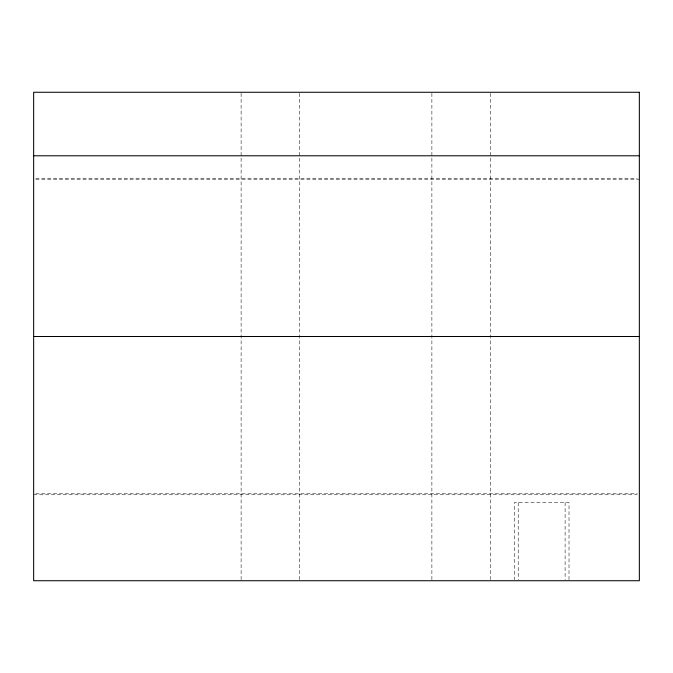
<?xml version="1.0" encoding="UTF-8"?>
<svg xmlns="http://www.w3.org/2000/svg" width="673" height="673" viewBox="0 0 673 673"><rect width="100%" height="100%" fill="white"/><g stroke="black" fill="none" stroke-linecap="round" stroke-linejoin="round"><path stroke-width="0.5" stroke-dasharray="3.37 2.52" d="M35.753 178.236L637.247 178.236M35.753 179.211L639.35 179.211M35.753 493.789L637.247 493.789M33.65 494.764L637.247 494.764M569.013 579.689L569.013 502.58L514.298 502.58L514.298 579.689M565.101 502.58L565.101 579.689M518.21 502.58L518.21 579.689M490.491 93.32L490.491 580.732M431.881 93.32L431.881 580.732M299.737 93.32L299.737 580.732M241.119 93.32L241.119 580.732"/><path stroke-width="1.01" d="M33.65 155.791L639.35 155.791M33.65 336.5L639.35 336.5M639.35 92.268L33.65 92.268L33.65 580.732L639.35 580.732L639.35 92.268"/></g></svg>
